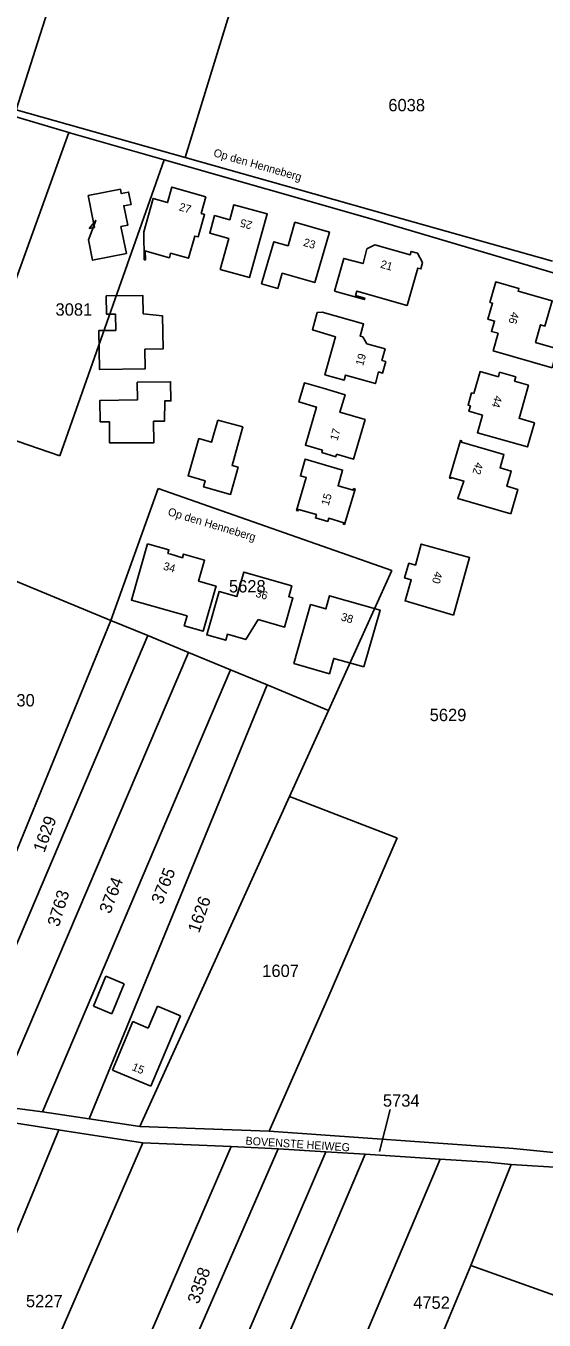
# Model space of a CAD drawing. Extents: x 191922 to 199923, y 328959 to 333350.
# Drawn here: x 197298.1 to 197411.6, y 330624 to 330907 of the extents above; entities that cross this region are included whole.
import ezdxf

# ---------------------------------------------------------------- set-up
doc = ezdxf.new("R2010")
doc.units = 0
for name, color, linetype in [('bouwvlak', 7, 'Continuous'), ('enkelbestemming', 7, 'Continuous'), ('Level 6', 7, 'Continuous'), ('maatvoering - maximum aantal wooneenheden', 7, 'Continuous'), ('Maatvoering_symbolen', 7, 'Continuous'), ('recreatiewoning', 7, 'Continuous')]:
    doc.layers.add(name, color=color, linetype=linetype)

msp = doc.modelspace()

# ---------------------------------------------------------------- linework, layer by layer
at = {"layer": 'bouwvlak'}
msp.add_line((197377.87, 330670.09), (197375.55, 330660.84), dxfattribs=at)
at = {"layer": 'Level 6'}
for p, q in [((197295.99, 330888.67), (197313.16, 330942.61)), ((197332.95, 330878.26), (197350.87, 330936.46)), ((197307.52, 330883.73), (197287.55, 330889.63)), ((197307.52, 330883.73), (197287.55, 330889.63)), ((197295.99, 330888.67), (197332.95, 330878.26)), ((197284.59, 330820.19), (197307.52, 330883.73)), ((197307.52, 330883.73), (197307.96, 330883.6)), ((197307.52, 330883.73), (197307.96, 330883.6)), ((197307.96, 330883.6), (197328.37, 330877.74)), ((197307.96, 330883.6), (197328.37, 330877.74)), ((197328.37, 330877.74), (197305.52, 330813.04)), ((197373.4, 330864.94), (197328.37, 330877.74)), ((197373.4, 330864.94), (197328.37, 330877.74)), ((197332.95, 330878.26), (197361.15, 330870.31)), ((197361.15, 330870.31), (197378.15, 330865.52)), ((197378.15, 330865.52), (197395.01, 330860.77)), ((197430.23, 330848.06), (197373.4, 330864.94)), ((197430.23, 330848.06), (197373.4, 330864.94)), ((197395.01, 330860.77), (197413.39, 330855.59)), ((197305.52, 330813.04), (197284.59, 330820.19)), ((197316.74, 330777.02), (197327.06, 330805.83)), ((197327.06, 330805.83), (197378.25, 330787.96)), ((197293.31, 330786.7), (197316.74, 330777.02)), ((197378.25, 330787.96), (197364.36, 330757.34)), ((197274.12, 330673.08), (197316.74, 330777.02)), ((197316.74, 330777.02), (197324.83, 330773.68)), ((197281.62, 330672.31), (197324.83, 330773.68)), ((197324.83, 330773.68), (197333.75, 330769.99)), ((197291.38, 330670.92), (197333.75, 330769.99)), ((197333.75, 330769.99), (197342.92, 330766.2)), ((197301.75, 330669.57), (197342.92, 330766.2)), ((197342.92, 330766.2), (197350.94, 330762.89)), ((197311.99, 330667.99), (197350.94, 330762.89)), ((197350.94, 330762.89), (197364.36, 330757.34)), ((197364.36, 330757.34), (197355.83, 330738.54)), ((197331.39, 330684.67), (197355.83, 330738.54)), ((197355.83, 330738.54), (197379.06, 330729.57)), ((197379.4, 330729.45), (197364.24, 330694.42)), ((197379.06, 330729.57), (197379.4, 330729.45)), ((197364.24, 330694.42), (197351.37, 330665.29)), ((197323.07, 330666.33), (197331.39, 330684.67)), ((197305.27, 330665.63), (197278.27, 330669.81)), ((197291.38, 330670.92), (197301.75, 330669.57)), ((197301.75, 330669.57), (197311.99, 330667.99)), ((197311.99, 330667.99), (197323.07, 330666.33)), ((197289.49, 330627.23), (197305.33, 330665.62)), ((197305.33, 330665.62), (197305.27, 330665.63)), ((197305.65, 330665.57), (197305.33, 330665.62)), ((197323.74, 330662.77), (197305.65, 330665.57)), ((197351.37, 330665.29), (197323.07, 330666.33)), ((197351.37, 330665.29), (197404.85, 330661.56)), ((197323.74, 330662.77), (197290.28, 330585.97)), ((197343.06, 330661.93), (197323.74, 330662.77)), ((197325.39, 330621.08), (197343.06, 330661.93)), ((197334.25, 330617.67), (197353.32, 330661.48)), ((197353.32, 330661.48), (197343.06, 330661.93)), ((197353.32, 330661.48), (197363.74, 330660.81)), ((197404.85, 330661.56), (197418.14, 330660.2)), ((197363.74, 330660.81), (197323.53, 330567.43)), ((197331.29, 330563.82), (197372.37, 330660.26)), ((197372.37, 330660.26), (197363.74, 330660.81)), ((197368.49, 330611.36), (197388.77, 330659.21)), ((197388.77, 330659.21), (197372.37, 330660.26)), ((197388.77, 330659.21), (197399.25, 330658.54)), ((197399.25, 330658.54), (197404.36, 330658.01)), ((197404.36, 330658.01), (197395.48, 330635.91)), ((197416.08, 330657.29), (197404.36, 330658.01)), ((197395.48, 330635.91), (197384.37, 330609.25)), ((197395.48, 330635.91), (197430.01, 330623.67))]:
    msp.add_line(p, q, dxfattribs=at)
at = {"layer": 'recreatiewoning'}
for p, q in [((197312.91, 330692.68), (197315.61, 330699.21)), ((197315.61, 330699.21), (197319.64, 330697.55)), ((197316.95, 330691.01), (197319.64, 330697.55)), ((197316.95, 330691.01), (197312.91, 330692.68)), ((197326.92, 330692.68), (197324.9, 330687.88)), ((197331.97, 330690.55), (197326.92, 330692.68)), ((197325.5, 330675.18), (197331.97, 330690.55)), ((197317.11, 330678.69), (197321.5, 330689.32)), ((197324.9, 330687.88), (197321.5, 330689.32)), ((197325.5, 330675.18), (197317.11, 330678.69))]:
    msp.add_line(p, q, dxfattribs=at)
for points in [[(197311.97, 330862.72), (197313.42, 330864.47), (197311.84, 330860.26), (197312.72, 330855.79), (197320.11, 330857.27), (197318.93, 330863.14), (197320.4, 330863.44), (197319.55, 330867.68), (197321.13, 330868), (197320.6, 330870.67), (197319.01, 330870.35), (197318.82, 330871.32), (197311.74, 330869.91)], [(197337.5, 330869.68), (197330.09, 330871.79), (197329.13, 330868.4), (197325.98, 330869.29), (197323.93, 330862.01), (197323.98, 330855.84)], [(197311.74, 330869.91), (197312.84, 330864.36), (197313.12, 330862.94), (197311.97, 330862.72)], [(197323.98, 330855.84), (197324.28, 330855.86), (197324.24, 330857.81), (197324.64, 330857.7), (197329.54, 330856.33), (197329.81, 330857.29), (197333.7, 330856.21), (197335.07, 330861.07), (197335.83, 330860.93), (197337.24, 330865.77), (197336.49, 330865.99), (197337.5, 330869.68)], [(197340.65, 330853.79), (197342.53, 330860.56), (197338.35, 330861.73), (197339.42, 330865.56), (197342.73, 330864.64), (197343.67, 330867.92), (197350.94, 330865.9), (197347.06, 330852), (197340.65, 330853.79)], [(197357.01, 330864.14), (197355.5, 330858.93), (197352.38, 330859.84), (197350.36, 330852.86), (197349.71, 330850.64), (197353.24, 330849.6), (197354.22, 330852.94), (197361.36, 330850.91), (197364.56, 330861.95), (197357.01, 330864.14)], [(197365.7, 330849.03), (197372.2, 330847.19), (197372.29, 330847.49), (197370.27, 330848.07), (197370.54, 330849.02), (197381.57, 330845.9), (197383.89, 330854.06), (197384.59, 330853.89), (197384.96, 330855.31), (197383.86, 330857.3), (197382.44, 330857.7), (197382.25, 330856.99), (197374.49, 330859.17), (197372.78, 330858.24), (197371.92, 330855.03), (197367.71, 330856.17), (197365.7, 330849.03)], [(197413.3, 330832.25), (197400.42, 330835.96), (197401.46, 330839.8), (197400.03, 330840.21), (197400.71, 330842.46), (197399.25, 330842.88), (197400.27, 330846.38), (197399.68, 330846.55), (197400.97, 330851.05), (197406.02, 330849.6), (197405.85, 330849.02), (197413.32, 330846.88), (197411.74, 330841.39), (197410.78, 330841.66), (197409.67, 330837.79), (197414.49, 330836.4), (197413.3, 330832.25)], [(197323.78, 330844.04), (197323.71, 330848.1), (197315.72, 330847.97), (197315.78, 330843.98), (197317.76, 330843.95), (197317.79, 330840.45), (197314.08, 330840.38), (197314.25, 330831.86), (197324.24, 330832.05), (197324.16, 330836.31), (197328.15, 330836.39), (197328.01, 330843.64), (197323.78, 330844.04)], [(197376.75, 330836.41), (197376.03, 330833.85), (197376.89, 330833.61), (197376.18, 330831.1), (197375.32, 330831.34), (197374.61, 330828.81), (197368.09, 330830.65), (197367.79, 330829.56), (197363.57, 330830.75), (197365.91, 330839.05), (197360.82, 330840.59), (197361.9, 330844.32)], [(197376.75, 330836.41), (197372.78, 330837.51), (197371.86, 330839), (197371.26, 330839.18), (197372.03, 330841.87), (197362.99, 330844.41), (197361.9, 330844.32)], [(197406.07, 330821.19), (197408.12, 330828.44), (197405.07, 330829.3), (197405.34, 330830.26), (197401.8, 330831.27), (197401.53, 330830.3), (197397.53, 330831.44), (197396.17, 330826.63)], [(197322.46, 330829.08), (197322.53, 330825.25), (197314.33, 330825.12), (197314.4, 330820.42), (197316.4, 330820.45), (197316.45, 330815.82), (197326.15, 330815.88), (197326.08, 330820.56), (197328.49, 330820.61), (197328.52, 330825), (197329.85, 330825.01), (197329.81, 330829.21), (197322.46, 330829.08)], [(197363.17, 330827.78), (197359.09, 330828.95), (197357.88, 330824.78), (197361.72, 330823.67), (197359.3, 330815.34), (197363.03, 330814.26)], [(197363.17, 330827.78), (197367.97, 330826.38), (197366.85, 330822.54), (197372.37, 330820.93), (197369.85, 330812.28), (197366.13, 330813.36)], [(197396.17, 330826.63), (197395.68, 330826.77), (197394.92, 330824.11), (197395.41, 330823.97)], [(197395.41, 330823.97), (197395.07, 330822.76), (197398.05, 330821.91), (197396.96, 330818.06), (197407.93, 330814.96), (197409.43, 330820.25), (197406.04, 330821.21)], [(197340.15, 330820.84), (197338.74, 330815.97), (197335.98, 330816.77), (197333.63, 330808.65), (197337.38, 330807.55), (197337.01, 330806.2), (197342.91, 330804.55), (197344.57, 330810.53), (197343.24, 330810.9), (197345.59, 330819.32), (197340.15, 330820.84)], [(197363.03, 330814.26), (197362.88, 330813.71), (197365.98, 330812.82), (197366.13, 330813.36)], [(197404.24, 330800.35), (197405.78, 330805.65), (197403.41, 330806.34), (197404.37, 330809.67), (197401.9, 330810.39), (197402.75, 330813.29), (197393.45, 330815.98), (197393.53, 330816.28), (197393.23, 330816.37), (197390.85, 330808.17), (197391.16, 330808.08), (197391.22, 330808.29), (197393.99, 330807.49), (197392.66, 330803.71), (197404.24, 330800.35)], [(197367.89, 330797.96), (197367.58, 330798.05), (197367.68, 330798.38), (197364.4, 330799.35), (197364.19, 330798.65), (197361.51, 330799.43), (197361.71, 330800.14), (197357.77, 330801.29), (197357.67, 330800.96), (197357.36, 330801.05), (197359.48, 330808.24), (197358.2, 330808.62), (197359.28, 330812.28), (197367.44, 330809.89), (197366.44, 330806.47), (197369.76, 330805.49), (197369.86, 330805.83), (197370.17, 330805.74), (197367.89, 330797.96)], [(197324.73, 330793.78), (197321.22, 330781.46), (197333.39, 330777.99), (197332.77, 330775.81), (197336.92, 330774.63), (197339.75, 330784.57)], [(197339.79, 330784.51), (197335.93, 330785.62), (197337.25, 330790.18), (197332.63, 330791.51), (197332.4, 330790.73), (197329.85, 330791.47), (197329.2, 330791.65), (197329.43, 330792.43), (197324.75, 330793.77)], [(197391.68, 330778.17), (197395.23, 330790.74), (197384.67, 330793.72), (197383.37, 330789.12), (197381.95, 330789.52), (197381.01, 330786.3), (197382.48, 330785.88), (197381.12, 330781.26), (197391.68, 330778.17)], [(197348.95, 330777.2), (197354.75, 330775.56), (197356.56, 330781.94), (197355.66, 330782.19), (197356.33, 330784.56), (197345.84, 330787.59), (197344.3, 330782.26), (197340.46, 330783.36), (197337.71, 330773.85), (197341.85, 330772.66), (197342.23, 330773.98), (197346.26, 330772.81), (197348.95, 330777.2)], [(197372.06, 330766.85), (197375.63, 330779.26), (197364.57, 330782.41), (197363.76, 330779.53), (197360.45, 330780.47), (197356.77, 330767.56), (197364.56, 330765.34), (197365.52, 330768.72), (197372.06, 330766.85)]]:
    msp.add_lwpolyline(points, dxfattribs=at)

# ---------------------------------------------------------------- texts
at = {"layer": 'enkelbestemming'}
for s, p in [('6038', (197377.45, 330888.35)), ('3081', (197304.61, 330843.66)), ('5628', (197342.57, 330783.13)), ('5530', (197292.03, 330758.21)), ('5629', (197386.5, 330754.99)), ('1607', (197349.85, 330699.04)), ('5734', (197376.26, 330670.68)), ('5227', (197298.14, 330626.82)), ('4752', (197382.89, 330626.47))]:
    msp.add_text(s, height=2.7, dxfattribs=at).set_placement(p)
for s, rotation, p in [('1629', 70.0907, (197302.15, 330726.06)), ('3764', 69.066, (197316.58, 330712.7)), ('3765', 68.1128, (197327.93, 330714.75)), ('3763', 72.9185, (197305.32, 330709.85)), ('1626', 70.8919, (197336.02, 330708.49)), ('3358', 70.98, (197335.93, 330627.37))]:
    msp.add_text(s, height=2.7, rotation=rotation, dxfattribs=at).set_placement(p)
at = {"layer": 'maatvoering - maximum aantal wooneenheden'}
for s, rotation, p in [('27', 344.1413, (197331.5, 330866.71)), ('25', 164.4483, (197347.82, 330864.17)), ('23', 343.8499, (197358.71, 330858.96)), ('21', 344.3224, (197375.59, 330854.18)), ('46', 253.8499, (197404.45, 330844.64)), ('19', 74.3224, (197371.92, 330832.57)), ('44', 254.2121, (197400.76, 330826.32)), ('17', 73.7237, (197366.3, 330816.19)), ('42', 253.8499, (197396.57, 330811.72)), ('15', 73.7237, (197364.38, 330801.99)), ('34', 344.031, (197328.05, 330788.15)), ('40', 254.2121, (197387.68, 330787.85)), ('36', 343.9601, (197348.26, 330782.21)), ('38', 344.1413, (197366.96, 330777.05)), ('15', 337.336, (197321.18, 330678.73))]:
    msp.add_text(s, height=1.75, rotation=rotation, dxfattribs=at).set_placement(p)
at = {"layer": 'Maatvoering_symbolen'}
for s, rotation, p in [('Op den Henneberg', 344.0861, (197339.05, 330878.54)), ('Op den Henneberg', 343.3062, (197329.06, 330800.05)), ('BOVENSTE HEIWEG', 356.2698, (197346.15, 330662.38))]:
    msp.add_text(s, height=1.75, rotation=rotation, dxfattribs=at).set_placement(p)

doc.saveas('drawing.dxf')
